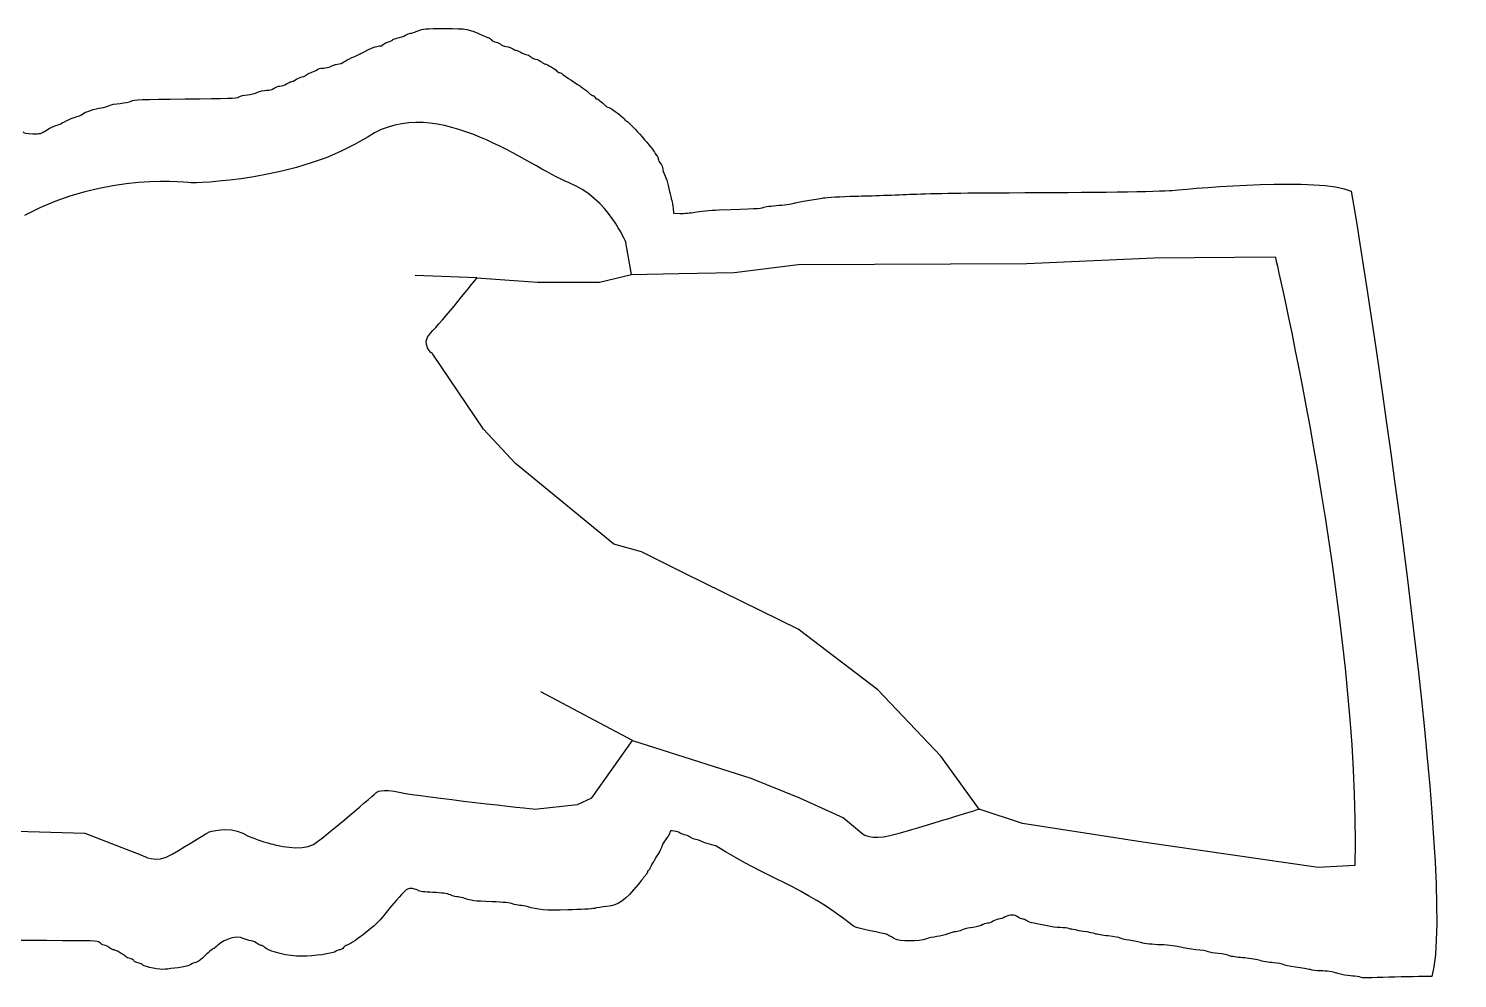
# Model space of a CAD drawing. Extents: x 464 to 3677, y 3354 to 4460.
# Drawn here: x 2108 to 3677, y 3354 to 4396 of the extents above; entities that cross this region are included whole.
import ezdxf

# ---------------------------------------------------------------- set-up
doc = ezdxf.new("R2010")
doc.units = 0
doc.layers.add('Cut', color=7, linetype='CONTINUOUS')
doc.layers.add('VectorFill', color=7, linetype='CONTINUOUS')

msp = doc.modelspace()

# ---------------------------------------------------------------- linework, layer by layer
at = {"layer": 'Cut', "color": 7}
msp.add_lwpolyline([(2815.757058, 4199.132075), (2816.110012, 4193.846599), (2823.583168, 4193.50989)], dxfattribs=at)
for points in [[(2527.407103, 4391.220051), (2528.514702, 4391.220051), (2532.204899, 4392.392129), (2535.60744, 4393.824768)], [(2535.60744, 4393.824768), (2541.359958, 4396.246774), (2543.425613, 4396.42949), (2565.040855, 4396.42949)], [(2565.040855, 4396.42949), (2589.965134, 4396.42949), (2591.019287, 4396.237625), (2606.771785, 4388.783011)], [(2474.527161, 4369.871769), (2484.559261, 4375.234952), (2489.818384, 4377.32869), (2493.258391, 4377.32869)], [(2493.258391, 4377.32869), (2495.197522, 4377.32869), (2496.784652, 4377.835182), (2496.784652, 4378.454069)], [(2496.784652, 4378.454069), (2496.784652, 4379.073141), (2499.224745, 4380.409403), (2502.206917, 4381.424165)], [(2502.206917, 4381.424165), (2505.189247, 4382.438482), (2507.870376, 4383.725342), (2508.165333, 4384.283406)], [(2508.165333, 4384.283406), (2508.459074, 4384.84164), (2510.805293, 4385.657498), (2513.376937, 4386.096231)], [(2513.376937, 4386.096231), (2515.948793, 4386.534952), (2519.704342, 4387.867457), (2521.723007, 4389.057167)], [(2521.723007, 4389.057167), (2523.741513, 4390.246596), (2526.299452, 4391.220051), (2527.407103, 4391.220051)], [(2606.771785, 4388.783011), (2609.320833, 4387.576506), (2612.033818, 4386.58953), (2612.800951, 4386.58953)], [(2612.800951, 4386.58953), (2613.567819, 4386.58953), (2614.952595, 4385.610694), (2615.878161, 4384.414052)], [(2615.878161, 4384.414052), (2616.803303, 4383.217463), (2619.262764, 4381.919291), (2621.3435, 4381.530083)], [(2621.3435, 4381.530083), (2623.424236, 4381.14086), (2625.637158, 4380.102312), (2626.26131, 4379.222186)], [(2626.26131, 4379.222186), (2626.885515, 4378.342066), (2629.685812, 4377.266085), (2632.483993, 4376.832126)], [(2454.248118, 4359.838044), (2455.608394, 4360.939504), (2459.614503, 4363.052679), (2463.15103, 4364.534086)], [(2463.15103, 4364.534086), (2466.687504, 4366.015472), (2471.806874, 4368.41728), (2474.527161, 4369.871769)], [(2632.483993, 4376.832126), (2635.282385, 4376.397547), (2638.489611, 4375.289853), (2639.611286, 4374.370183)], [(2639.611286, 4374.370183), (2640.733119, 4373.450687), (2642.348506, 4372.698318), (2643.200306, 4372.698318)], [(2643.200306, 4372.698318), (2644.052317, 4372.698318), (2646.396737, 4371.715444), (2648.410269, 4370.514399)], [(2648.410269, 4370.514399), (2650.423642, 4369.312953), (2653.58917, 4367.996873), (2655.444587, 4367.589468)], [(2655.444587, 4367.589468), (2657.300322, 4367.182115), (2659.352801, 4366.095138), (2660.006322, 4365.173901)], [(2660.006322, 4365.173901), (2660.659631, 4364.252283), (2662.818842, 4363.175869), (2664.804435, 4362.781163)], [(2664.804435, 4362.781163), (2666.790027, 4362.386352), (2669.620751, 4361.070526), (2671.094903, 4359.856565)], [(2412.678796, 4345.463697), (2413.344011, 4346.401804), (2415.504387, 4347.524166), (2417.478602, 4347.957935)], [(2417.478602, 4347.957935), (2419.453082, 4348.391322), (2422.413557, 4349.705508), (2424.056885, 4350.877824)], [(2424.056885, 4350.877824), (2425.859914, 4352.164651), (2428.926805, 4353.012059), (2431.792349, 4353.01444)], [(2431.792349, 4353.01444), (2434.40368, 4353.01444), (2437.884909, 4353.83269), (2439.528183, 4354.826677)], [(2439.528183, 4354.826677), (2441.171616, 4355.821351), (2444.599082, 4356.905085), (2447.145485, 4357.23502)], [(2447.145485, 4357.23502), (2449.691517, 4357.564268), (2452.887895, 4358.736319), (2454.248118, 4359.838044)], [(2671.094903, 4359.856565), (2672.569003, 4358.642551), (2674.305252, 4357.649358), (2674.952952, 4357.649358)], [(2674.952952, 4357.649358), (2676.777042, 4357.649358), (2687.113202, 4351.459748), (2688.000985, 4349.835418)], [(2688.000985, 4349.835418), (2688.43596, 4349.039499), (2689.480323, 4348.3882), (2690.32138, 4348.3882)], [(2690.32138, 4348.3882), (2691.162173, 4348.3882), (2693.0867, 4347.358325), (2694.597047, 4346.099703)], [(2694.597047, 4346.099703), (2696.107553, 4344.840921), (2700.017407, 4342.106082), (2703.285223, 4340.022382)], [(2369.358408, 4328.716419), (2372.940231, 4328.716419), (2375.5613, 4329.457252), (2377.583457, 4331.024168)], [(2377.583457, 4331.024168), (2379.21546, 4332.289193), (2382.115399, 4333.327789), (2384.02786, 4333.331652)], [(2384.02786, 4333.331652), (2385.940163, 4333.331652), (2389.16591, 4334.381042), (2391.195952, 4335.654693)], [(2391.195952, 4335.654693), (2393.226259, 4336.92808), (2395.445637, 4337.985937), (2396.12768, 4338.005781)], [(2396.12768, 4338.005781), (2396.80967, 4338.042823), (2399.593562, 4339.323512), (2402.31385, 4340.889528)], [(2402.31385, 4340.889528), (2405.034348, 4342.455385), (2408.206808, 4343.741683), (2409.364519, 4343.747451)], [(2409.364519, 4343.747451), (2410.522018, 4343.747451), (2412.013792, 4344.525326), (2412.678796, 4345.463697)], [(2703.285223, 4340.022382), (2714.461435, 4332.895036), (2720.843767, 4328.390346), (2723.639566, 4325.655878)], [(2196.79557, 4311.948238), (2198.36365, 4312.863855), (2203.625525, 4313.932772), (2208.487984, 4314.323562)], [(2208.487984, 4314.323562), (2213.350867, 4314.714722), (2218.88722, 4315.87566), (2220.791585, 4316.904202)], [(2220.791585, 4316.904202), (2223.816672, 4318.537528), (2231.308561, 4318.828728), (2280.144771, 4319.210628)], [(2280.144771, 4319.210628), (2327.500002, 4319.580515), (2336.489062, 4319.913943), (2339.003662, 4321.39561)], [(2339.003662, 4321.39561), (2340.635665, 4322.357105), (2344.864712, 4323.394643), (2348.401291, 4323.701083)], [(2348.401291, 4323.701083), (2351.937818, 4324.008582), (2356.916588, 4325.259849), (2359.466007, 4326.483865)], [(2359.466007, 4326.483865), (2362.027015, 4327.713225), (2366.453389, 4328.712344), (2369.358408, 4328.716419)], [(2723.639566, 4325.655878), (2725.177642, 4324.151245), (2727.083488, 4322.920774), (2727.874804, 4322.920774)], [(2727.874804, 4322.920774), (2728.666437, 4322.920774), (2729.570148, 4322.139248), (2729.883256, 4321.184366)], [(2729.883256, 4321.184366), (2730.196682, 4320.229379), (2731.011651, 4319.447694), (2731.694594, 4319.447694)], [(2731.694594, 4319.447694), (2732.728744, 4319.447694), (2736.761523, 4316.247453), (2741.650282, 4311.546918)], [(2145.115884, 4292.830717), (2151.562298, 4296.347241), (2158.727162, 4299.459535), (2162.427148, 4300.350598)], [(2162.427148, 4300.350598), (2164.33146, 4300.808645), (2166.557082, 4301.821788), (2167.373269, 4302.602361)], [(2167.373269, 4302.602361), (2169.740337, 4304.865448), (2181.170972, 4308.746515), (2187.830323, 4309.548044)], [(2187.830323, 4309.548044), (2191.193177, 4309.952592), (2195.227385, 4311.03278), (2196.79557, 4311.948238)], [(2741.650282, 4311.546918), (2742.212681, 4311.006322), (2743.842567, 4310.220192), (2745.272587, 4309.800404)], [(2745.272587, 4309.800404), (2748.425574, 4308.873992), (2762.885529, 4297.7181), (2762.885529, 4296.211827)], [(2102.11379, 4282.95218), (2103.280073, 4281.717105), (2106.313256, 4281.15312), (2112.565678, 4281.00834)], [(2112.565678, 4281.00834), (2120.94916, 4280.816887), (2121.690734, 4281.00834), (2127.915268, 4284.950525)], [(2127.915268, 4284.950525), (2131.51302, 4287.230387), (2135.964422, 4289.4504), (2137.807722, 4289.883735)], [(2137.807722, 4289.883735), (2139.650809, 4290.31744), (2142.939368, 4291.643478), (2145.115884, 4292.830717)], [(2762.885529, 4296.211827), (2762.885529, 4295.62133), (2763.407287, 4295.13783), (2764.045039, 4295.13783)], [(2764.045039, 4295.13783), (2766.454441, 4295.13783), (2791.657167, 4267.289905), (2795.273016, 4260.632671)], [(2795.273016, 4260.632671), (2796.204402, 4258.918224), (2797.533246, 4257.098896), (2798.226348, 4256.589573)], [(2798.226348, 4256.589573), (2798.919451, 4256.080621), (2799.486717, 4254.623084), (2799.486717, 4253.351179)], [(2799.486717, 4253.351179), (2799.486717, 4252.078851), (2800.59982, 4249.831163), (2801.959831, 4248.356058)], [(2801.959831, 4248.356058), (2803.465945, 4246.722361), (2804.432944, 4244.4035), (2804.432944, 4242.424734)], [(2804.432944, 4242.424734), (2804.432944, 4240.638056), (2805.033019, 4238.353432), (2805.766444, 4237.348174)], [(2805.766444, 4237.348174), (2807.353891, 4235.172875), (2810.042322, 4226.406912), (2811.829847, 4217.577819)], [(3363.838152, 4218.853905), (3394.875047, 4221.635205), (3524.999565, 4233.331587), (3560.276302, 4217.993162)], [(2811.829847, 4217.577819), (2812.538613, 4214.075741), (2813.633036, 4209.682388), (2814.260998, 4207.814006)], [(2814.260998, 4207.814006), (2814.889648, 4205.945995), (2815.562536, 4202.039052), (2815.757058, 4199.132075)], [(2931.940203, 4202.483816), (2940.027881, 4203.119187), (2947.921883, 4204.233188), (2949.482872, 4204.959046)], [(2949.482872, 4204.959046), (2951.044231, 4205.684375), (2957.218283, 4206.970938), (2963.202841, 4207.81734)], [(2963.202841, 4207.81734), (2969.187927, 4208.664377), (2976.977949, 4209.889715), (2980.514475, 4210.540696)], [(2980.514475, 4210.540696), (2984.051002, 4211.19173), (3000.076444, 4212.056918), (3016.126387, 4212.462153)], [(3016.126387, 4212.462153), (3032.176752, 4212.868236), (3060.666133, 4213.86164), (3079.436892, 4214.67026)], [(3079.436892, 4214.67026), (3098.20728, 4215.478827), (3145.615745, 4216.208918), (3184.788948, 4216.293373)], [(3184.788948, 4216.293373), (3277.197535, 4216.49234), (3348.932532, 4217.518288), (3363.838152, 4218.853905)], [(3560.276302, 4217.993162), (3588.827277, 4049.583648), (3676.862249, 3453.516027), (3648.687987, 3355.901975)], [(2823.583168, 4193.50989), (2827.69347, 4193.325211), (2834.970676, 4193.991803), (2839.754978, 4194.993356)], [(2839.754978, 4194.993356), (2844.538803, 4195.994593), (2856.243388, 4197.06134), (2865.764631, 4197.364129)], [(2865.764631, 4197.364129), (2905.342223, 4198.623757), (2912.007871, 4199.002588), (2914.558613, 4200.137227)], [(2914.558613, 4200.137227), (2916.031178, 4200.792441), (2923.85279, 4201.848446), (2931.940203, 4202.483816)], [(2812.346632, 3514.618638), (2812.346632, 3513.684235), (2811.345025, 3511.555556), (2810.120798, 3509.887623)], [(2816.963346, 3515.507532), (2813.249866, 3516.158936), (2812.346632, 3515.985158), (2812.346632, 3514.618638)], [(2823.64053, 3513.190946), (2822.506949, 3514.019356), (2819.502129, 3515.061868), (2816.963346, 3515.507532)], [(2803.443561, 3498.848518), (2803.443561, 3497.44702), (2799.257588, 3489.71616), (2797.037734, 3487.016987)], [(2810.120798, 3509.887623), (2805.946467, 3504.199875), (2803.443561, 3500.062691), (2803.443561, 3498.848518)], [(2829.552645, 3510.891928), (2827.434443, 3511.327803), (2824.773846, 3512.362059), (2823.64053, 3513.190946)], [(2834.69715, 3508.586773), (2833.986215, 3509.418623), (2831.671163, 3510.456054), (2829.552645, 3510.891928)], [(2840.655408, 3506.255317), (2838.089373, 3506.705691), (2835.408297, 3507.754711), (2834.69715, 3508.586773)], [(2847.38191, 3503.883698), (2846.248223, 3504.737932), (2843.221496, 3505.804996), (2840.655408, 3506.255317)], [(2855.74195, 3501.013921), (2852.277284, 3501.738033), (2848.515173, 3503.029623), (2847.38191, 3503.883698)], [(2863.655637, 3498.62865), (2862.768277, 3499.215866), (2859.207039, 3500.289175), (2855.74195, 3501.013921)], [(3013.744131, 3411.241008), (2954.698497, 3457.130235), (2920.977881, 3462.252198), (2863.655637, 3498.62865)], [(2795.529821, 3483.975654), (2795.529821, 3483.311074), (2794.793221, 3482.052398), (2793.892791, 3481.178479)], [(2797.037734, 3487.016987), (2796.208424, 3486.008924), (2795.529821, 3484.640023), (2795.529821, 3483.975654)], [(2787.616027, 3470.740085), (2787.616027, 3470.011422), (2786.697976, 3468.318406), (2785.575825, 3466.977763)], [(2788.592128, 3472.065435), (2788.05513, 3472.065435), (2787.616027, 3471.469065), (2787.616027, 3470.740085)], [(2790.911783, 3475.827705), (2790.172749, 3473.75861), (2789.128597, 3472.065435), (2788.592128, 3472.065435)], [(2793.892791, 3481.178479), (2792.991937, 3480.304772), (2791.650976, 3477.897011), (2790.911783, 3475.827705)], [(2527.749527, 3452.38615), (2523.656, 3452.38615), (2522.918712, 3451.837563), (2514.909668, 3442.835645)], [(2535.326823, 3450.497555), (2533.548294, 3451.536256), (2530.138185, 3452.38615), (2527.749527, 3452.38615)], [(2777.414647, 3456.977042), (2762.734664, 3438.835409), (2755.999589, 3434.10069), (2742.900915, 3432.714803)], [(2785.575825, 3466.977763), (2784.453251, 3465.637436), (2780.780887, 3461.136715), (2777.414647, 3456.977042)], [(2514.909668, 3442.835645), (2507.114038, 3434.073703), (2501.869044, 3427.80403), (2495.674566, 3419.843776)], [(2552.04849, 3448.08519), (2542.290233, 3448.464443), (2537.666957, 3449.131617), (2535.326823, 3450.497555)], [(2571.227342, 3445.342836), (2567.148949, 3446.932135), (2561.712555, 3447.709799), (2552.04849, 3448.08519)], [(2579.848525, 3443.124993), (2578.237583, 3443.124993), (2574.357945, 3444.12316), (2571.227342, 3445.342836)], [(2587.016511, 3441.508759), (2584.685109, 3442.397548), (2581.459467, 3443.124993), (2579.848525, 3443.124993)], [(2616.975176, 3437.858197), (2596.816149, 3438.610831), (2593.584316, 3439.004584), (2587.016511, 3441.508759)], [(2639.499949, 3435.510179), (2637.019639, 3436.605289), (2629.473352, 3437.391578), (2616.975176, 3437.858197)], [(2647.413531, 3433.836266), (2645.112555, 3433.836266), (2641.551264, 3434.605039), (2639.499949, 3435.510179)], [(2655.554813, 3432.566107), (2653.378562, 3433.249473), (2649.715088, 3433.821132), (2647.413531, 3433.836266)], [(2700.069953, 3428.852415), (2675.594143, 3428.241704), (2667.058261, 3428.952851), (2655.554813, 3432.566107)], [(2729.251907, 3430.605439), (2726.803665, 3429.980546), (2713.671759, 3429.192088), (2700.069953, 3428.852415)], [(2742.900915, 3432.714803), (2737.842452, 3432.179551), (2731.700097, 3431.230067), (2729.251907, 3430.605439)], [(3180.198057, 3421.151823), (3177.826385, 3419.892089), (3174.755631, 3418.850319), (3173.374559, 3418.836349)], [(3194.409886, 3421.114782), (3190.305617, 3424.042978), (3185.685886, 3424.049858), (3180.198057, 3421.151823)], [(3199.654563, 3418.799201), (3198.55125, 3418.799201), (3196.191326, 3419.843829), (3194.409886, 3421.114782)], [(2495.674566, 3419.843776), (2489.044742, 3411.323135), (2461.175598, 3389.874793), (2456.735096, 3389.874793)], [(3050.749232, 3401.800833), (3047.757007, 3403.352297), (3016.218726, 3408.452194), (3013.744131, 3411.241008)], [(3126.152784, 3404.926462), (3124.37108, 3404.926462), (3120.364441, 3403.858022), (3117.249819, 3402.56024)], [(3132.360015, 3406.79696), (3130.727959, 3405.772494), (3127.934594, 3404.930484), (3126.152784, 3404.926462)], [(3142.252362, 3409.192075), (3138.443897, 3408.899075), (3133.992441, 3407.821798), (3132.360015, 3406.79696)], [(3153.811796, 3411.952314), (3151.262377, 3410.726764), (3146.060722, 3409.484757), (3142.252362, 3409.192075)], [(3160.774254, 3414.18074), (3159.4942, 3414.18074), (3156.360898, 3413.177917), (3153.811796, 3411.952314)], [(3166.982913, 3416.49595), (3164.848255, 3415.22267), (3162.054784, 3414.18074), (3160.774254, 3414.18074)], [(3173.374559, 3418.836349), (3171.993116, 3418.836349), (3169.117148, 3417.769443), (3166.982913, 3416.49595)], [(3203.686548, 3417.133914), (3202.57207, 3418.047626), (3200.757452, 3418.797138), (3199.654563, 3418.799201)], [(3212.067649, 3414.318271), (3208.572926, 3414.953218), (3204.801132, 3416.220308), (3203.686548, 3417.133914)], [(3226.33631, 3411.371659), (3221.983703, 3412.357338), (3215.562742, 3413.682953), (3212.067649, 3414.318271)], [(3240.680008, 3409.529471), (3237.143587, 3409.565455), (3230.688865, 3410.38598), (3226.33631, 3411.371659)], [(3251.06665, 3408.233172), (3248.890399, 3408.918443), (3244.216587, 3409.501902), (3240.680008, 3409.529471)], [(3265.905065, 3405.386149), (3259.920508, 3406.266577), (3253.242901, 3407.548007), (3251.06665, 3408.233172)], [(3279.259486, 3402.66782), (3277.899369, 3403.282659), (3271.889993, 3404.505616), (3265.905065, 3405.386149)], [(2127.947812, 3395.179053), (2075.2172, 3395.268641), (2065.483285, 3395.696261), (2065.483285, 3397.921724)], [(2185.882196, 3393.071647), (2184.12732, 3394.930451), (2179.711954, 3395.091159), (2127.947812, 3395.179053)], [(2191.179577, 3390.287437), (2189.311143, 3390.711987), (2186.927406, 3391.965265), (2185.882196, 3393.071647)], [(2196.936329, 3387.37956), (2195.638865, 3388.554151), (2193.048171, 3389.863151), (2191.179577, 3390.287437)], [(2316.013804, 3390.112759), (2313.811624, 3388.07171), (2311.5787, 3386.401978), (2311.051755, 3386.401978)], [(2343.789075, 3397.604065), (2336.317665, 3400.813038), (2323.963687, 3397.481246), (2316.013804, 3390.112759)], [(2352.358241, 3395.022103), (2349.909892, 3395.46946), (2346.053643, 3396.631245), (2343.789075, 3397.604065)], [(2359.168722, 3392.041889), (2357.871205, 3393.233995), (2354.806642, 3394.574798), (2352.358241, 3395.022103)], [(2363.239707, 3389.874793), (2362.298107, 3389.874793), (2360.46608, 3390.849835), (2359.168722, 3392.041889)], [(2367.31011, 3387.768286), (2366.012857, 3388.926896), (2364.18083, 3389.874793), (2363.239707, 3389.874793)], [(2456.735096, 3389.874793), (2456.07967, 3389.874793), (2454.738285, 3388.832969), (2453.753506, 3387.559635)], [(3059.157638, 3397.032248), (3057.525476, 3398.103916), (3053.74167, 3400.249581), (3050.749232, 3401.800833)], [(3093.780537, 3397.032248), (3086.62615, 3394.294763), (3063.324931, 3394.2918), (3059.157638, 3397.032248)], [(3105.156615, 3399.562882), (3101.619982, 3399.21178), (3096.500771, 3398.073013), (3093.780537, 3397.032248)], [(3117.249819, 3402.56024), (3114.134932, 3401.263253), (3108.693035, 3399.914195), (3105.156615, 3399.562882)], [(3293.469939, 3400.364252), (3287.014212, 3401.016714), (3280.619867, 3402.053246), (3279.259486, 3402.66782)], [(3306.455319, 3397.96591), (3305.768884, 3398.632554), (3299.92519, 3399.711736), (3293.469939, 3400.364252)], [(3316.480805, 3395.552116), (3311.6529, 3396.213257), (3307.141542, 3397.299371), (3306.455319, 3397.96591)], [(3330.204689, 3392.772933), (3327.484349, 3393.640766), (3321.308604, 3394.89161), (3316.480805, 3395.552116)], [(3350.978397, 3390.571493), (3342.272917, 3390.915081), (3332.925029, 3391.904517), (3330.204689, 3392.772933)], [(3372.741328, 3388.074726), (3369.044887, 3389.241539), (3360.834655, 3390.183297), (3350.978397, 3390.571493)], [(2201.049171, 3385.24432), (2200.084765, 3385.24432), (2198.233687, 3386.204916), (2196.936329, 3387.37956)], [(2214.856399, 3377.629241), (2212.248719, 3380.069017), (2202.865218, 3385.24432), (2201.049171, 3385.24432)], [(2219.486502, 3375.458652), (2217.755915, 3375.889023), (2215.672268, 3376.865495), (2214.856399, 3377.629241)], [(2223.790108, 3373.045705), (2223.153627, 3373.94259), (2221.2173, 3375.028757), (2219.486502, 3375.458652)], [(2228.557212, 3370.657788), (2226.571726, 3371.073924), (2224.42659, 3372.147868), (2223.790108, 3373.045705)], [(2298.940242, 3375.960831), (2297.035824, 3374.054085), (2293.697311, 3371.961495), (2291.520743, 3371.311414)], [(2311.051755, 3386.401978), (2310.06613, 3386.401978), (2305.038464, 3382.067944), (2298.940242, 3375.960831)], [(2407.754582, 3377.998229), (2393.488408, 3377.734122), (2373.008441, 3382.681195), (2367.31011, 3387.768286)], [(2444.63353, 3383.010443), (2440.876447, 3380.766829), (2422.523307, 3378.272443), (2407.754582, 3377.998229)], [(2450.168243, 3385.24432), (2449.181136, 3385.24432), (2446.690401, 3384.239062), (2444.63353, 3383.010443)], [(2453.753506, 3387.559635), (2452.768515, 3386.286037), (2451.155192, 3385.24432), (2450.168243, 3385.24432)], [(3389.557927, 3385.2603), (3383.573211, 3385.77809), (3376.005652, 3387.044492), (3372.741328, 3388.074726)], [(3403.221275, 3383.036636), (3401.691507, 3383.741751), (3395.542855, 3384.74267), (3389.557927, 3385.2603)], [(3414.597353, 3381.021199), (3409.870784, 3381.424054), (3404.751361, 3382.33131), (3403.221275, 3383.036636)], [(3426.65394, 3378.624603), (3424.749627, 3379.539956), (3419.324293, 3380.618133), (3414.597353, 3381.021199)], [(3440.997478, 3376.354214), (3435.012656, 3376.687113), (3428.558199, 3377.70941), (3426.65394, 3378.624603)], [(3458.803513, 3373.650966), (3454.995048, 3374.80402), (3446.982195, 3376.020786), (3440.997478, 3376.354214)], [(3475.023689, 3370.864956), (3469.911039, 3371.243893), (3462.612032, 3372.49733), (3458.803513, 3373.650966)], [(2233.6515, 3368.412904), (2232.835313, 3369.23163), (2230.542963, 3370.242233), (2228.557212, 3370.657788)], [(2258.122759, 3363.685064), (2252.694832, 3362.911899), (2235.8994, 3366.156908), (2233.6515, 3368.412904)], [(2272.460107, 3365.461265), (2267.165424, 3364.853517), (2260.713453, 3364.053999), (2258.122759, 3363.685064)], [(2284.825303, 3368.347393), (2283.319665, 3367.367958), (2277.755213, 3366.069278), (2272.460107, 3365.461265)], [(2291.520743, 3371.311414), (2289.344757, 3370.660222), (2286.331576, 3369.326986), (2284.825303, 3368.347393)], [(3485.704071, 3368.831898), (3484.942759, 3369.57125), (3480.136338, 3370.486232), (3475.023689, 3370.864956)], [(3499.160568, 3366.04864), (3492.520849, 3366.839797), (3486.465383, 3368.092123), (3485.704071, 3368.831898)], [(3515.189344, 3363.368623), (3513.012828, 3364.05183), (3505.800181, 3365.257853), (3499.160568, 3366.04864)], [(3526.565369, 3362.030519), (3522.484647, 3362.084123), (3517.365647, 3362.685945), (3515.189344, 3363.368623)], [(3549.811449, 3358.11495), (3537.56632, 3361.352498), (3534.127372, 3361.932041), (3526.565369, 3362.030519)], [(3561.895022, 3356.283928), (3559.057049, 3356.283928), (3553.619808, 3357.10784), (3549.811449, 3358.11495)], [(3571.29297, 3354.617846), (3568.96162, 3355.534045), (3564.732626, 3356.283928), (3561.895022, 3356.283928)], [(3648.687987, 3355.901975), (3641.886978, 3356.338432), (3573.624107, 3353.701488), (3571.29297, 3354.617846)]]:
    msp.add_open_spline(points, degree=3, dxfattribs=at)
at = {"layer": 'VectorFill', "color": 7}
for points in [[(2770.053674, 4126.400339), (2763.883273, 4161.529015)], [(2600.334842, 4122.763535), (2667.010107, 4117.91441), (2734.89764, 4117.91441), (2770.053674, 4126.400339), (2822.181617, 4127.612607), (2882.795437, 4128.824928), (2953.107558, 4137.310856), (3204.048922, 4138.523124), (3343.460843, 4144.584516), (3476.81132, 4145.796784)], [(2600.334842, 4122.763535), (2532.44731, 4125.188071)], [(3151.921031, 3539.658169), (3109.491336, 3597.847453), (3040.391483, 3670.58411), (2953.107558, 3737.259321), (2829.455278, 3797.873193), (2780.964191, 3822.118763), (2750.657228, 3830.604692), (2642.764537, 3919.100938), (2607.608503, 3956.681508), (2551.843755, 4039.116414)], [(2663.37325, 3539.658169), (2710.65207, 3544.507241), (2726.411711, 3551.780901), (2771.265942, 3614.819362), (2670.646911, 3668.159521)], [(2771.265942, 3614.819362), (2900.979614, 3573.601883), (2954.319826, 3551.780901), (3002.810913, 3529.95992), (3024.631894, 3511.775743)], [(1951.195245, 3585.662596), (2057.234635, 3516.624867), (2169.976398, 3512.988063), (2233.014806, 3488.742493)], [(3564.095298, 3477.831976), (3524.090139, 3475.40744), (3331.338058, 3503.289814), (3199.19985, 3523.898528), (3151.921031, 3539.658169)]]:
    msp.add_lwpolyline(points, dxfattribs=at)
for points in [[(2701.547969, 4227.033869), (2658.230227, 4243.938363), (2556.803317, 4327.404244), (2480.733122, 4277.74735)], [(2480.733122, 4277.74735), (2404.662979, 4228.090403), (2287.38811, 4227.033869), (2287.38811, 4227.033869)], [(2287.38811, 4227.033869), (2287.38811, 4227.033869), (2192.300352, 4239.712226), (2103.551853, 4191.111866)], [(2763.883273, 4161.529015), (2763.883273, 4161.529015), (2744.865711, 4210.129375), (2701.547969, 4227.033869)], [(3476.81132, 4145.796784), (3476.81132, 4145.796784), (3571.368958, 3743.320714), (3564.095298, 3477.831976)], [(2549.41922, 4062.149663), (2561.541952, 4074.272448), (2600.334842, 4122.763535), (2600.334842, 4122.763535)], [(2551.843755, 4039.116414), (2551.843755, 4039.116414), (2537.296435, 4050.026878), (2549.41922, 4062.149663)], [(2490.017615, 3557.842294), (2490.017615, 3557.842294), (2494.86674, 3562.691418), (2516.687721, 3557.842294)], [(2420.917815, 3500.865278), (2434.252868, 3509.351207), (2490.017615, 3557.842294), (2490.017615, 3557.842294)], [(2516.687721, 3557.842294), (2538.508702, 3552.993169), (2663.37325, 3539.658169), (2663.37325, 3539.658169)], [(3053.726536, 3510.563475), (3074.335249, 3515.412599), (3151.921031, 3539.658169), (3151.921031, 3539.658169)], [(2265.746305, 3489.954761), (2283.930482, 3500.865278), (2305.751463, 3514.200331), (2305.751463, 3514.200331)], [(2305.751463, 3514.200331), (2305.751463, 3514.200331), (2327.572445, 3521.473992), (2343.332086, 3512.988063)], [(2343.332086, 3512.988063), (2359.091675, 3504.502082), (2377.275852, 3500.865278), (2377.275852, 3500.865278)], [(2377.275852, 3500.865278), (2377.275852, 3500.865278), (2407.582762, 3492.37935), (2420.917815, 3500.865278)], [(3024.631894, 3511.775743), (3024.631894, 3511.775743), (3033.117822, 3505.714403), (3053.726536, 3510.563475)], [(2233.014806, 3488.742493), (2233.014806, 3488.742493), (2247.56218, 3479.044297), (2265.746305, 3489.954761)]]:
    msp.add_open_spline(points, degree=3, dxfattribs=at)

doc.saveas('drawing.dxf')
